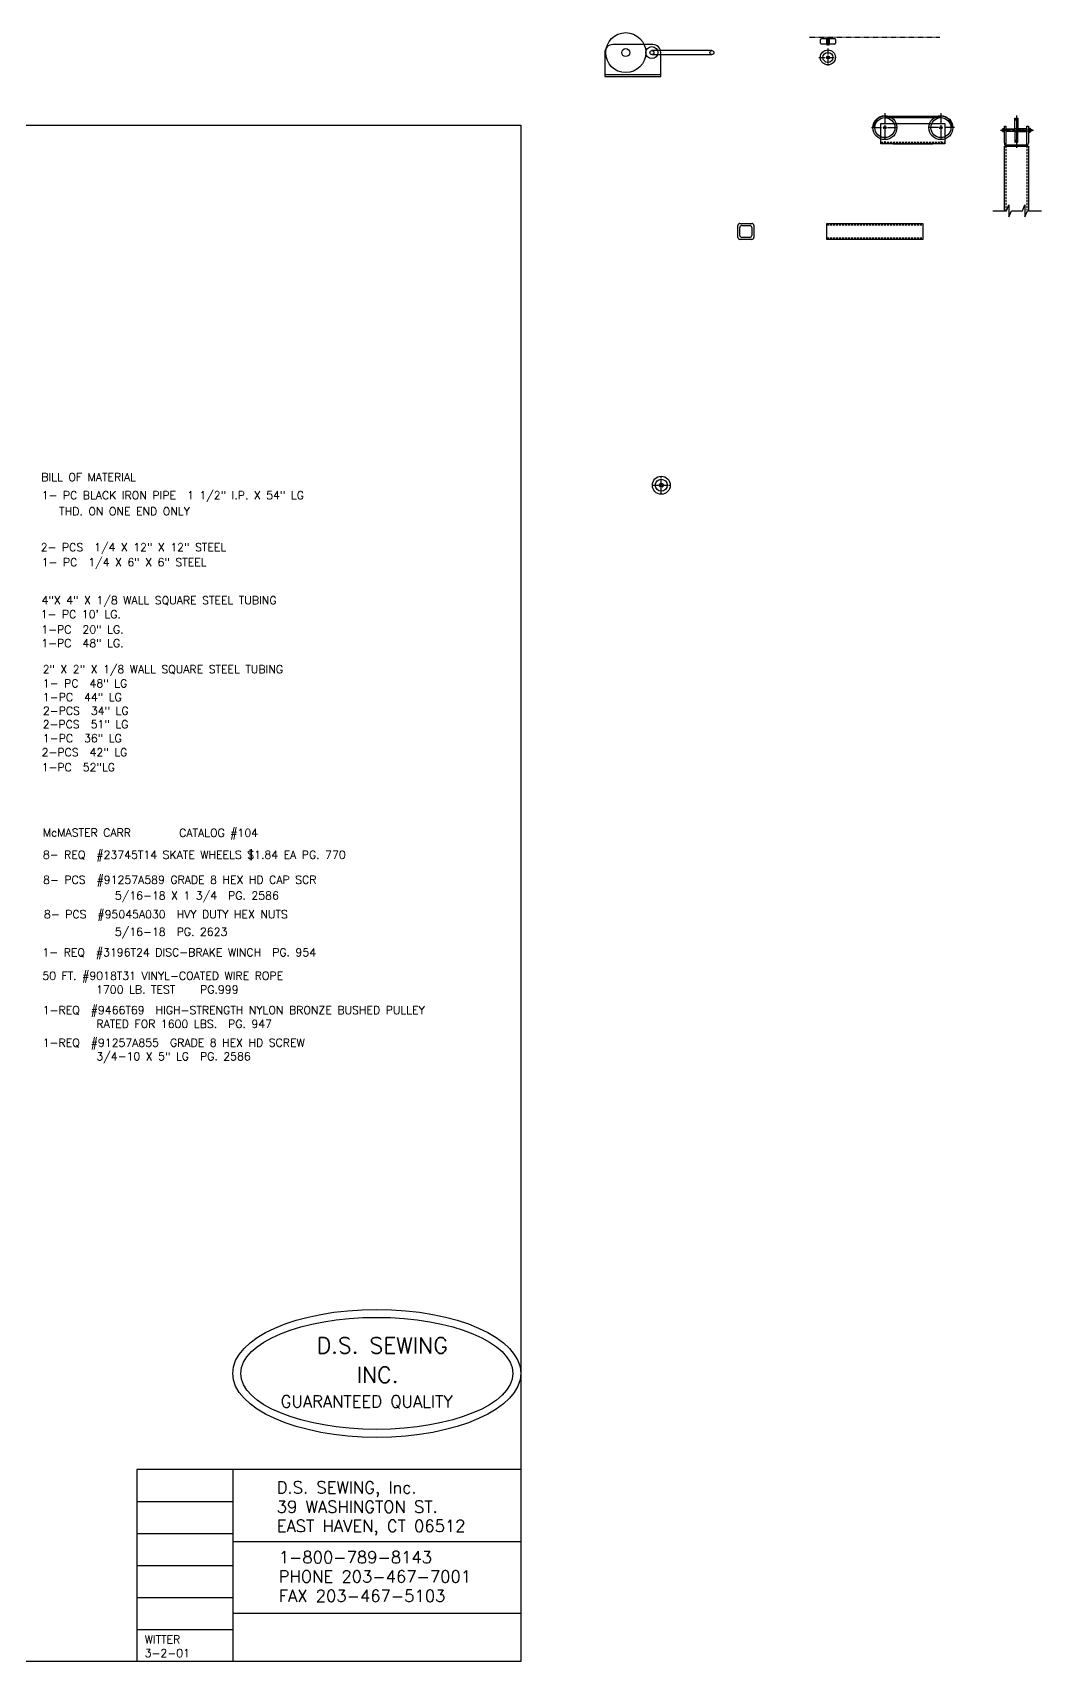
# Model space of a CAD drawing. Extents: x 0 to 353, y 0 to 204.
# Drawn here: x 227 to 353.1, y 0 to 203.6 of the extents above; entities that cross this region are included whole.
import ezdxf

# ---------------------------------------------------------------- set-up
doc = ezdxf.new("R2010")
doc.units = 0
doc.header["$MEASUREMENT"] = 0
for name, pattern in [('CENTER', [2, 1.25, -0.25, 0.25, -0.25]), ('CENTER2', [1.125, 0.75, -0.125, 0.125, -0.125]), ('HIDDEN', [0.375, 0.25, -0.125])]:
    doc.linetypes.add(name, pattern=pattern)
doc.layers.get('0').update_dxf_attribs({"linetype": 'CONTINUOUS'})
for name, color, linetype in [('1', 7, 'CONTINUOUS'), ('2', 6, 'CONTINUOUS'), ('4', 3, 'CONTINUOUS'), ('C', 5, 'CENTER'), ('C2', 5, 'CENTER2'), ('DIM', 1, 'CONTINUOUS'), ('DIM2', 1, 'CONTINUOUS'), ('H', 3, 'HIDDEN')]:
    doc.layers.add(name, color=color, linetype=linetype)
doc.styles.add('SIMPLEX', font='simplex.shx')

msp = doc.modelspace()

# ---------------------------------------------------------------- linework, layer by layer
for p, q in [((0, 192), (288, 192)), ((288, 192), (288, 0)), ((252, 24), (240, 24)), ((240, 24), (240, 0)), ((288, 24), (252, 24)), ((252, 24), (252, 0)), ((240, 20), (252, 20)), ((240, 16), (252, 16)), ((252, 15), (288, 15)), ((240, 12), (252, 12)), ((240, 8), (252, 8)), ((288, 6), (252, 6)), ((240, 4), (252, 4)), ((288, 0), (0, 0))]:
    msp.add_line(p, q)
at = {"layer": '1'}
for p, q in [((333, 189.69), (333, 192.19)), ((333, 192.19), (341, 192.19)), ((341, 192.19), (341, 189.69)), ((348.19, 191.53), (348.22, 191.56)), ((348.19, 191.22), (348.19, 191.53)), ((348.22, 191.56), (348.22, 191.19)), ((348.44, 191.56), (348.22, 191.56)), ((348.44, 189.75), (348.44, 191.88)), ((348.44, 191.88), (348.62, 191.88)), ((348.62, 191.88), (348.62, 189.69)), ((348.62, 191.56), (349.62, 191.56)), ((349.62, 191.56), (349.62, 191.19)), ((350.25, 191.56), (350.25, 191.19)), ((351.25, 191.56), (350.25, 191.56)), ((351.25, 189.69), (351.25, 191.88)), ((351.25, 191.88), (351.44, 191.88)), ((351.44, 191.88), (351.44, 189.75)), ((351.44, 191.62), (351.62, 191.62)), ((351.44, 191.5), (351.62, 191.5)), ((351.69, 191.56), (351.69, 191.19)), ((337, 189.69), (333, 189.69)), ((334.5, 189.69), (339.5, 189.69)), ((341, 189.69), (337, 189.69)), ((348.22, 191.19), (348.19, 191.22)), ((348.22, 191.19), (348.44, 191.19)), ((348.44, 181.38), (348.44, 189.38)), ((348.44, 189.38), (351.44, 189.38)), ((349.62, 191.19), (348.62, 191.19)), ((348.75, 189.56), (351.12, 189.56)), ((351.06, 189.38), (348.81, 189.38)), ((350.25, 191.19), (351.25, 191.19)), ((351.44, 191.25), (351.62, 191.25)), ((351.44, 191.12), (351.62, 191.12)), ((351.44, 189.38), (351.44, 181.38)), ((347, 181.31), (348.69, 181.31)), ((348.69, 181.31), (349, 182.06)), ((349, 182.06), (349, 180.56)), ((349, 180.56), (349.31, 181.31)), ((349.31, 181.31), (350.69, 181.31)), ((350.69, 181.31), (351, 182.06)), ((351, 182.06), (351, 180.56)), ((351, 180.56), (351.31, 181.31)), ((351.31, 181.31), (353.06, 181.31)), ((315.12, 177.97), (315.12, 179.47)), ((315.38, 179.72), (316.88, 179.72)), ((315.38, 178.22), (315.38, 179.22)), ((315.62, 179.47), (316.62, 179.47)), ((316.88, 179.22), (316.88, 178.22)), ((317.12, 179.47), (317.12, 177.97)), ((326.25, 179.72), (338.25, 179.72)), ((326.25, 177.72), (326.25, 179.72)), ((338.25, 179.72), (338.25, 177.72)), ((316.88, 177.72), (315.38, 177.72)), ((316.62, 177.97), (315.62, 177.97)), ((338.25, 177.72), (326.25, 177.72))]:
    msp.add_line(p, q, dxfattribs=at)
for centre, radius, start, end in [((351.62, 191.56), 0.0625, 270, 90), ((351.53, 191.38), 0.156, 306.8699, 53.1301), ((348.81, 189.75), 0.375, 180, 270), ((348.75, 189.69), 0.125, 180, 270), ((351.06, 189.75), 0.375, 270, 0), ((351.12, 189.69), 0.125, 270, 0), ((351.62, 191.19), 0.0625, 270, 90), ((315.38, 179.47), 0.25, 90, 180), ((315.62, 179.22), 0.25, 90, 180), ((316.62, 179.22), 0.25, 0, 90), ((316.88, 179.47), 0.25, 0, 90), ((315.38, 177.97), 0.25, 180, 270), ((315.62, 178.22), 0.25, 180, 270), ((316.62, 178.22), 0.25, 270, 0), ((316.88, 177.97), 0.25, 270, 0)]:
    msp.add_arc(centre, radius, start, end, dxfattribs=at)
at = {"layer": '2'}
for p, q in [((304.5, 202.07), (299.5, 202.07)), ((325.45, 202.23), (325.45, 202.72)), ((325.55, 202.82), (327.22, 202.82)), ((327.22, 202.13), (325.55, 202.13)), ((326.57, 202.85), (326.2, 202.85)), ((326.2, 202.85), (326.2, 202.1)), ((326.2, 202.1), (326.57, 202.1)), ((326.57, 202.1), (326.57, 202.85)), ((327.32, 202.72), (327.32, 202.23)), ((298.5, 201.07), (298.5, 198.07)), ((311.88, 201.32), (304.38, 201.32)), ((304.38, 200.82), (311.88, 200.82)), ((305.5, 198.07), (305.5, 201.07)), ((298.5, 198.32), (305.5, 198.32)), ((298.5, 198.07), (305.5, 198.07)), ((349.69, 191.56), (349.69, 191.19)), ((350.19, 191.56), (349.69, 191.56)), ((349.75, 191.38), (349.75, 192.88)), ((349.75, 192.88), (349.81, 192.88)), ((349.75, 191.38), (349.75, 189.88)), ((349.81, 192.88), (349.81, 192.81)), ((349.94, 193.19), (349.94, 189.19)), ((350.06, 192.81), (350.06, 192.88)), ((350.06, 192.88), (350.12, 192.88)), ((350.12, 192.88), (350.12, 191.38)), ((350.12, 189.88), (350.12, 191.38)), ((350.19, 191.19), (350.19, 191.56)), ((349.69, 191.19), (350.19, 191.19)), ((349.75, 189.88), (349.81, 189.88)), ((349.81, 189.88), (349.81, 189.94)), ((350.06, 189.94), (350.06, 189.88)), ((350.06, 189.88), (350.12, 189.88))]:
    msp.add_line(p, q, dxfattribs=at)
for centre, radius in [((301.12, 201.07), 2.5), ((301.12, 201.07), 0.5), ((304.38, 201.07), 0.75), ((304.38, 201.07), 0.25), ((311.88, 201.07), 0.25), ((326.38, 200.47), 0.938), ((326.38, 200.47), 0.625), ((326.38, 200.47), 0.188), ((326.38, 200.47), 0.125), ((333.5, 191.69), 1.5), ((333.5, 191.69), 1.25), ((333.5, 191.69), 0.156), ((340.5, 191.69), 1.5), ((340.5, 191.69), 1.25), ((340.5, 191.69), 0.156), ((305.56, 147), 1.12), ((305.56, 147), 0.75), ((305.56, 147), 0.25), ((305.56, 147), 0.156)]:
    msp.add_circle(centre, radius, dxfattribs=at)
for centre, radius, start, end in [((299.5, 201.07), 1, 90, 180), ((304.5, 201.07), 1, 0, 90), ((325.55, 202.72), 0.1, 90, 180), ((325.55, 202.23), 0.1, 180, 270), ((327.22, 202.72), 0.1, 0, 90), ((327.22, 202.23), 0.1, 270, 0), ((349.94, 192.81), 0.188, 180, 0), ((349.94, 192.81), 0.125, 180, 0), ((349.94, 189.94), 0.188, 0, 180), ((349.94, 189.94), 0.125, 0, 180)]:
    msp.add_arc(centre, radius, start, end, dxfattribs=at)
at = {"layer": '4'}
for p, q in [((333.5, 193.12), (340.5, 193.12)), ((333.5, 192.94), (340.5, 192.94))]:
    msp.add_line(p, q, dxfattribs=at)
msp.add_circle((349.94, 192.78), 0.0938, dxfattribs=at)
for centre, start, end in [((333.5, 191.69), 90, 180.7208), ((340.5, 191.69), 359.2792, 90)]:
    msp.add_arc(centre, 1.44, start, end, dxfattribs=at)
at = {"layer": 'C'}
for p, q in [((333.5, 193.5), (333.5, 189.94)), ((340.5, 193.5), (340.5, 189.94)), ((331.81, 191.69), (335.25, 191.69)), ((342.19, 191.69), (338.75, 191.69)), ((347.94, 191.38), (352.06, 191.38))]:
    msp.add_line(p, q, dxfattribs=at)
at = {"layer": 'C2'}
for p, q in [((324.07, 203), (340.35, 203)), ((326.38, 202.97), (326.38, 201.97)), ((326.38, 201.6), (326.38, 199.35)), ((325.26, 200.47), (327.51, 200.47)), ((304.44, 147), (306.69, 147)), ((305.56, 145.88), (305.56, 148.12))]:
    msp.add_line(p, q, dxfattribs=at)
at = {"layer": 'DIM'}
for major_axis, ratio in [((-18, 0), 0.444444), ((-17, 0), 0.411765)]:
    msp.add_ellipse((270, 36), major_axis=major_axis, ratio=ratio, dxfattribs=at)
at = {"layer": 'H'}
for p, q in [((348.44, 191.5), (351.81, 191.5)), ((351.44, 191.47), (351.84, 191.47)), ((351.81, 191.5), (351.84, 191.47)), ((351.81, 191.5), (351.81, 191.25)), ((351.84, 191.47), (351.84, 191.28)), ((351.84, 191.47), (351.84, 191.28)), ((333, 189.88), (341, 189.88)), ((351.81, 191.25), (348.44, 191.25)), ((348.62, 189.38), (348.62, 181.38)), ((351.25, 189.38), (351.25, 181.38)), ((351.84, 191.28), (351.44, 191.28)), ((351.84, 191.28), (351.81, 191.25)), ((326.25, 179.53), (338.25, 179.53)), ((326.25, 177.91), (338.25, 177.91))]:
    msp.add_line(p, q, dxfattribs=at)

# ---------------------------------------------------------------- texts
at = {"layer": 'DIM', "style": 'SIMPLEX'}
for s, p in [('BILL OF MATERIAL', (228.08, 147.51)), ('1- PC BLACK IRON PIPE  1 1/2" I.P. X 54" LG', (228.12, 145.25)), ('   THD. ON ONE END ONLY', (228.08, 143.24)), ('2- PCS  1/4 X 12" X 12" STEEL', (228, 138.75)), ('1- PC  1/4 X 6" X 6" STEEL', (228.12, 136.88)), ('4"X 4" X 1/8 WALL SQUARE STEEL TUBING', (228.12, 132.12)), ("1- PC 10' LG.", (228, 130.38)), ('1-PC  20" LG.', (228.08, 128.47)), ('1-PC  48" LG.', (228.08, 126.76)), ('2" X 2" X 1/8 WALL SQUARE STEEL TUBING', (228.25, 123.5)), ('1- PC  48" LG', (228.28, 121.74)), ('1-PC  44" LG', (228.28, 120.02)), ('2-PCS  34" LG', (228.28, 118.31)), ('2-PCS  51" LG', (228.25, 116.62)), ('2-PCS  42" LG', (228.12, 113.12)), ('1-PC  36" LG', (228.28, 114.88)), ('1-PC  52"LG', (228.12, 111.25)), ('McMASTER CARR', (228.28, 103.08)), ('CATALOG #104', (245.31, 103.06)), ('8- REQ  #23745T14 SKATE WHEELS $1.84 EA PG. 770', (228.28, 100.32)), ('8- PCS  #91257A589 GRADE 8 HEX HD CAP SCR', (228.31, 97.19)), ('5/16-18 X 1 3/4  PG. 2586', (237.28, 95.22)), ('8- PCS  #95045A030  HVY DUTY HEX NUTS', (228.41, 92.88)), ('5/16-18  PG. 2623', (237.28, 90.69)), ('1- REQ  #3196T24 DISC-BRAKE WINCH  PG. 954', (228.22, 88.12)), ('50 FT. #9018T31 VINYL-COATED WIRE ROPE', (228.22, 85.19)), ('         1700 LB. TEST   PG.999', (228.22, 83.47)), ('1-REQ  #9466T69  HIGH-STRENGTH NYLON BRONZE BUSHED PULLEY', (228.26, 80.9)), ('         RATED FOR 1600 LBS.  PG. 947', (228.26, 79.18)), ('1-REQ  #91257A855  GRADE 8 HEX HD SCREW', (228.26, 76.83)), ('         3/4-10 X 5" LG  PG. 2586', (228.26, 75.12)), ('WITTER', (241, 2.25)), ('3-2-01', (241, 0.54))]:
    msp.add_text(s, height=1, dxfattribs=at).set_placement(p)
at = {"layer": 'DIM2', "style": 'SIMPLEX'}
for s, height, p in [('D.S. SEWING', 2, (262.5, 38.5)), ('  INC.', 2, (264.75, 34.82)), ('GUARANTEED QUALITY', 1.5, (258, 31.75)), ('D.S. SEWING, Inc.', 1.5, (257.5, 21)), ('39 WASHINGTON ST.', 1.5, (257.5, 18.59)), ('EAST HAVEN, CT 06512', 1.5, (257.5, 16.18)), ('1-800-789-8143', 1.5, (257.75, 12.27)), ('PHONE 203-467-7001', 1.5, (257.75, 9.86)), ('FAX 203-467-5103', 1.5, (257.75, 7.45))]:
    msp.add_text(s, height=height, dxfattribs=at).set_placement(p)

doc.saveas('drawing.dxf')
